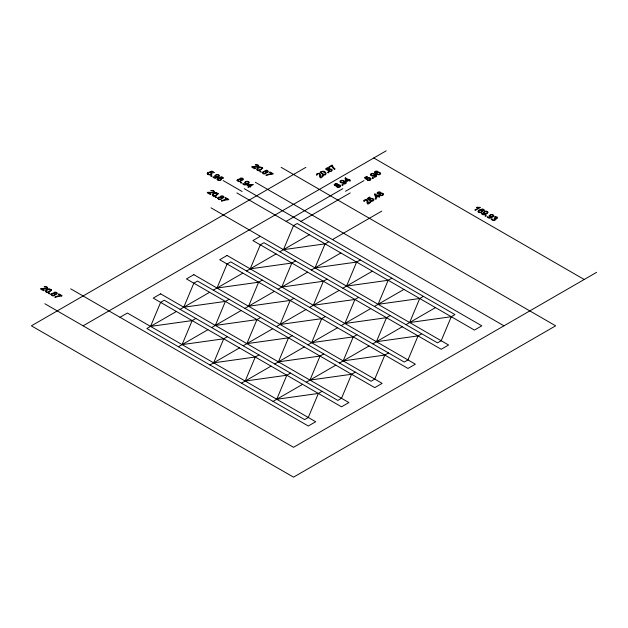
<?xml version="1.0" encoding="UTF-8"?>
<svg xmlns="http://www.w3.org/2000/svg" width="628" height="628" viewBox="0 0 628 628"><rect width="100%" height="100%" fill="white"/><g stroke="black" fill="none" stroke-linecap="round" stroke-linejoin="round"><path stroke-width="0.94" d="M222.587 177.999L221.378 177.284L219.321 177.936A1.963 1.13 0 0 1 220.224 177.975A2.08 1.201 0 0 1 221.315 178.454A1.892 1.091 0 0 1 221.606 178.878A2.237 1.295 0 0 1 221.621 179.247A2.096 1.209 0 0 1 221.441 179.6L220.907 180.04A2.7 1.562 0 0 1 219.69 180.448L219.541 180.464A2.041 1.177 0 0 1 217.892 180.236L217.209 179.765A2.104 1.217 0 0 1 216.99 179.373L218.348 177.74L221.464 176.837A2.033 1.177 0 0 1 222.155 176.963L223.23 177.583A1.782 1.028 0 0 1 223.317 178.368L222.296 178.431A1.766 1.021 0 0 0 222.61 177.999M46.087 291.164L46.778 290.474A10.7 6.178 0 0 1 47.43 290.065L49.22 289.304M212.79 194.923L213.473 194.233A10.7 6.178 0 0 1 214.132 193.817L215.914 193.063M257.252 169.254L257.935 168.563A10.7 6.178 0 0 1 258.587 168.155L260.377 167.393A1.232 0.707 0 0 1 261.57 167.503A1.232 0.707 0 0 1 261.931 168.194L261.224 168.885A11.618 6.704 0 0 1 260.125 169.536L258.658 170.062M195.858 318.459L192.168 320.586L182.096 344.615L223.717 338.806L227.407 336.671M229.087 299.273L225.397 301.409L215.326 325.43L256.938 319.621L260.636 317.485M223.717 338.806L213.646 362.835L255.266 357.018L258.956 354.891M262.316 280.088L258.618 282.223L248.555 306.252L290.167 300.435L293.865 298.308M256.938 319.621L246.875 343.649L288.495 337.833L292.185 335.705M295.537 260.91L291.847 263.038L281.776 287.067L323.396 281.25L327.086 279.122M255.266 357.018L245.195 381.047L286.815 375.23L290.505 373.103M290.167 300.435L280.104 324.464L321.717 318.655L325.414 316.52M328.766 241.725L325.076 243.852L315.005 267.881L356.626 262.072L360.315 259.937M288.495 337.833L278.424 361.861L320.037 356.052L323.734 353.917M323.396 281.25L313.325 305.279L354.946 299.47L358.635 297.334M286.815 375.23L276.744 399.259L318.365 393.45L322.054 391.315M321.717 318.655L311.653 342.676L353.266 336.867L356.963 334.732M356.626 262.072L346.554 286.101L388.175 280.284L391.864 278.157M320.037 356.052L309.973 380.073L351.586 374.264L355.283 372.129M354.946 299.47L344.874 323.499L386.495 317.682L390.184 315.554M318.365 393.45L308.293 417.479L304.604 419.606L146.858 328.53L176.389 311.48M353.266 336.867L343.194 360.896L384.815 355.079L388.504 352.952M388.175 280.284L378.103 304.313L419.724 298.496L423.413 296.369M351.586 374.264L341.522 398.293L337.825 400.421L164.308 300.239L160.619 302.374L150.547 326.403L192.168 320.586M386.495 317.682L376.423 341.711L418.044 335.894L421.733 333.766M384.815 355.079L374.751 379.108L371.054 381.243L197.537 281.061L193.84 283.189L183.776 307.218L225.397 301.409M419.724 298.496L409.652 322.525L451.273 316.716L454.962 314.581L297.217 223.505L293.527 225.64L283.456 249.669L325.076 243.852M418.044 335.894L407.972 359.923L404.283 362.058L230.766 261.876L227.069 264.011L217.005 288.032L258.618 282.223M451.273 316.716L441.201 340.745L437.512 342.872L263.988 242.691L260.298 244.826L250.227 268.855L291.847 263.038M50.067 290.795L50.75 290.105A1.232 0.707 0 0 0 50.413 289.414A1.232 0.707 0 0 0 49.196 289.265M367.914 179.741L367.333 180.142A2.276 1.311 0 0 0 370.418 179.969M370.237 200.882L370.818 200.481M61.646 295.992L62.117 295.717L58.914 293.865L58.325 294.202L60.751 295.6A9.867 5.699 0 0 0 54.738 297.107L55.343 297.452M305.907 167.338L31.4 325.822L293.527 477.154L555.654 325.822L281.14 167.338M331.882 165.847L329.457 167.244L328.876 166.907L332.079 165.054L332.55 165.329A10.378 5.99 0 0 0 335.116 168.948L334.457 169.332M320.437 176.751L322.863 175.345L323.451 175.683C317.203 183.282 321.481 168.288 316.669 175.408C314.864 172.433 322.431 172.669 320.374 176.217A3.454 1.994 0 0 0 320.421 176.751M83.084 325.822L386.165 150.846M120.003 317.297L127.39 313.034L315.68 421.741L308.293 426.004L70.705 288.833M260.298 236.301L252.911 240.563L441.201 349.27L448.588 345.007L210.992 207.837M286.14 221.378L342.825 188.651M345.518 191.281L364.012 180.605M300.906 221.378L350.212 192.914M180.087 309.353L209.619 292.295M213.308 290.167L242.848 273.117M246.537 270.982L276.069 253.932M279.766 251.797L309.298 234.746M332.455 239.59L381.761 211.126M178.407 346.75L207.939 329.7M211.628 327.565L241.168 310.515M244.857 308.379L274.397 291.329M278.086 289.194L307.618 272.144M311.315 270.016L340.847 252.958M476.707 207.491L477.296 207.146A4.325 2.496 0 0 0 479.98 207.287L480.357 207.483L475.388 210.356L474.776 210.003L478.654 207.766A5.338 3.085 0 0 1 476.715 207.476M209.956 364.962L239.488 347.912M243.177 345.777L272.717 328.727M276.406 326.599L305.946 309.541M309.635 307.414L339.167 290.364M342.864 288.228L372.396 271.178M241.505 383.174L271.037 366.124M274.726 363.997L304.266 346.939M307.956 344.811L337.495 327.761M341.185 325.626L370.716 308.576M374.414 306.44L403.945 289.39M273.054 401.394L302.586 384.344M306.276 382.209L335.815 365.158M339.505 363.023L369.044 345.973M372.734 343.838L402.265 326.788M405.963 324.66L435.494 307.602M596.6 272.34L293.527 447.317L44.863 303.748M217.021 177.151C214.588 178.964 213.912 176.382 213.018 176.743A1.727 0.997 0 0 0 213.088 177.332L214.038 177.975A2.159 1.248 0 0 0 215.388 178.171L217.578 177.512A10.888 6.288 0 0 0 218.261 177.135L219.376 176.044A2.19 1.264 0 0 0 219.392 175.652A2.276 1.311 0 0 0 218.74 174.898L218.199 174.662A2.01 1.162 0 0 0 217.602 174.545A2.222 1.287 0 0 0 217.162 174.521A2.127 1.232 0 0 0 216.299 174.639L214.87 175.526A2.057 1.185 0 0 0 214.768 175.762A2.19 1.264 0 0 0 214.784 176.13A1.931 1.115 0 0 0 215.121 176.586M246.89 183.91C244.677 185.707 243.57 183.141 242.84 183.533A1.727 0.997 0 0 0 242.91 184.114L243.852 184.765A2.159 1.248 0 0 0 245.21 184.954L247.393 184.302A10.888 6.288 0 0 0 248.076 183.918L249.19 182.827A2.19 1.264 0 0 0 249.206 182.442A2.276 1.311 0 0 0 248.555 181.68L248.021 181.453A2.01 1.162 0 0 0 247.424 181.327M485.609 213.763C483.277 215.585 482.461 212.963 481.605 213.355A1.727 0.997 0 0 0 481.676 213.936L482.626 214.588A2.159 1.248 0 0 0 483.976 214.776L486.166 214.124A10.888 6.288 0 0 0 486.849 213.74L487.964 212.649A2.19 1.264 0 0 0 487.98 212.264A2.276 1.311 0 0 0 487.328 211.503L486.786 211.267A2.01 1.162 0 0 0 486.19 211.149A2.19 1.264 0 0 0 484.871 211.283M491.379 217.092C489 218.913 488.223 216.291 487.383 216.684A1.727 0.997 0 0 0 487.446 217.272L488.396 217.916A2.159 1.248 0 0 0 489.746 218.104L491.936 217.453A10.888 6.288 0 0 0 492.619 217.068L493.734 215.977A2.19 1.264 0 0 0 493.749 215.592A2.276 1.311 0 0 0 493.098 214.839L492.564 214.603A2.01 1.162 0 0 0 491.96 214.478A2.19 1.264 0 0 0 490.649 214.611L489.228 215.459A2.057 1.185 0 0 0 489.134 215.702A2.19 1.264 0 0 0 489.141 216.071A1.9 1.099 0 0 0 489.44 216.503A2.19 1.264 0 0 0 489.707 216.684A1.931 1.115 0 0 0 490.452 216.958A2.01 1.162 0 0 0 491.543 216.998M494.566 218.104C493.137 218.238 496.089 219.164 494.354 219.753C493.506 220.216 491.559 219.847 492.164 218.842C488.568 218.45 495.154 222.508 495.649 219.141C496.662 219.227 499.189 217.068 495.892 216.707C491.402 216.684 499.715 217.508 495.555 218.45A1.805 1.044 0 0 1 494.652 218.159M369.947 199.932L369.303 200.222L367.239 198.472L369.704 197.051L370.284 197.388L368.306 198.526L369.366 199.453M210.215 172.292L211.809 171.672L213.787 172.818L214.368 172.48L211.911 171.059L208.881 172.253L209.383 172.621A1.562 0.903 0 0 1 211.11 173.642A1.562 0.903 0 0 1 209.03 174.388A1.562 0.903 0 0 1 208.229 173.053M484.887 211.244L483.458 212.131A2.057 1.185 0 0 0 483.364 212.374A2.19 1.264 0 0 0 483.372 212.735A1.931 1.115 0 0 0 483.709 213.19M376.353 171.562L375.12 172.26L376.251 173.446A1.963 1.13 0 0 1 376.305 172.928A2.08 1.201 0 0 1 377.138 172.3A1.892 1.091 0 0 1 377.875 172.135A2.237 1.295 0 0 1 378.511 172.127M324.189 174.309L322.996 173.917A10.7 6.178 0 0 1 322.282 173.532L320.979 172.504M207.735 172.786L208.425 173.124M373.778 157.989L584.213 279.491M271.908 173.689L269.483 172.292L270.071 171.954L273.274 173.807L272.803 174.082A10.378 5.99 0 0 0 266.531 175.565L265.872 175.181A9.867 5.699 0 0 1 271.916 173.744M255.298 182.253L503.962 325.822M244.221 188.651L481.809 325.822L474.43 330.085L236.842 192.914M223.152 180.566L242.125 191.516M221.409 200.842L222.037 201.203A10.378 5.99 0 0 1 228.341 199.767L228.812 199.476L225.609 197.624L225.028 197.961L227.454 199.359A9.867 5.699 0 0 0 221.441 200.858M374.845 174.749C377.97 176.421 372.608 176.837 374.178 177.088A1.727 0.997 0 0 0 375.199 177.049L376.313 176.499A2.159 1.248 0 0 0 376.643 175.722L375.513 174.458A10.888 6.288 0 0 0 374.853 174.066L372.961 173.422A2.222 1.287 0 0 0 372.263 173.399A2.276 1.311 0 0 0 370.983 173.791L370.575 174.097A2.01 1.162 0 0 0 370.363 174.443A2.222 1.287 0 0 0 370.332 174.694A2.127 1.232 0 0 0 370.528 175.196L372.066 176.021A2.057 1.185 0 0 0 372.483 176.076A2.19 1.264 0 0 0 373.118 176.068A1.9 1.099 0 0 0 373.864 175.895A2.19 1.264 0 0 0 374.186 175.746A1.931 1.115 0 0 0 374.657 175.314A2.01 1.162 0 0 0 374.72 174.686M344.474 181.665L345.494 182.96L342.974 183.753L343.814 183.996A1.727 0.997 0 0 0 344.827 183.965L345.95 183.415A2.159 1.248 0 0 0 346.279 182.63L345.149 181.366A10.888 6.288 0 0 0 344.482 180.974L342.598 180.33A2.222 1.287 0 0 0 341.891 180.307M366.462 178.705L365.394 177.787L367.372 176.641L366.791 176.311L364.326 177.732L366.391 179.475L367.042 179.192A1.562 0.903 0 0 1 368.809 178.195A1.562 0.903 0 0 1 370.104 179.388A1.562 0.903 0 0 1 367.796 179.851M325.602 173.493L324.684 172.645A11.618 6.704 0 0 0 323.553 172.017L322.352 171.617A1.232 0.707 0 0 0 321.167 171.813A1.232 0.707 0 0 0 320.9 172.519M485.774 213.661A2.01 1.162 0 0 1 484.683 213.622A1.931 1.115 0 0 1 483.937 213.355A2.19 1.264 0 0 1 483.67 213.167M481.111 210.137A1.963 1.13 0 0 0 480.216 210.105L482.273 209.446L483.481 210.16A1.766 1.021 0 0 1 483.175 210.592L484.204 210.537A1.782 1.028 0 0 0 484.117 209.752L483.042 209.124A2.033 1.177 0 0 0 482.351 209.006L479.235 209.901L477.884 211.534A2.104 1.217 0 0 0 478.104 211.926L478.779 212.397A2.041 1.177 0 0 0 480.428 212.633L480.577 212.609A2.7 1.562 0 0 0 481.794 212.201L482.335 211.769A2.096 1.209 0 0 0 482.508 211.408A2.237 1.295 0 0 0 482.5 211.039A1.963 1.13 0 0 0 482.171 210.592A2.096 1.209 0 0 0 481.072 210.105M55.374 297.476A10.378 5.99 0 0 1 61.646 296.008M46.017 291.156A1.264 0.73 0 0 0 47.516 292.02L48.968 291.447A11.618 6.704 0 0 0 50.067 290.795M217.186 177.057A2.01 1.162 0 0 1 216.095 177.018A1.931 1.115 0 0 1 215.349 176.751A2.19 1.264 0 0 1 215.082 176.562M208.033 174.568A2.276 1.311 0 0 1 207.64 172.747M210.247 172.198A2.355 1.358 0 0 1 211.832 174.168A2.355 1.358 0 0 1 208.127 174.513M247.008 183.839A2.01 1.162 0 0 1 245.917 183.8A1.931 1.115 0 0 1 245.171 183.533A2.19 1.264 0 0 1 244.904 183.345A1.931 1.115 0 0 1 244.637 182.936A2.19 1.264 0 0 1 244.59 182.552A2.057 1.185 0 0 1 244.692 182.308L246.113 181.421A2.19 1.264 0 0 1 247.424 181.359M212.719 194.916A1.264 0.73 0 0 0 214.219 195.771L215.671 195.206A11.618 6.704 0 0 0 216.762 194.554L217.445 193.856A1.232 0.707 0 0 0 217.107 193.173A1.232 0.707 0 0 0 215.891 193.024M258.673 170.109A1.264 0.73 0 0 1 257.174 169.246M373.322 200.709A2.276 1.311 0 0 1 370.167 200.936M369.978 199.932A1.562 0.903 0 0 1 371.721 198.935A1.562 0.903 0 0 1 373.008 200.136A1.562 0.903 0 0 1 370.701 200.599M369.217 199.429A2.355 1.358 0 0 1 372.624 198.519A2.355 1.358 0 0 1 373.228 200.654M376.36 171.554A1.766 1.021 0 0 1 377.09 171.742L377.664 171.358L376.996 171.146A1.782 1.028 0 0 0 375.638 171.193L374.563 171.813A2.033 1.177 0 0 0 374.351 172.213L375.905 174.011L378.731 174.796A2.104 1.217 0 0 0 379.414 174.67L380.23 174.278A2.041 1.177 0 0 0 380.631 173.32L380.592 173.242A2.7 1.562 0 0 0 379.885 172.535L379.131 172.229A2.08 1.201 0 0 0 378.551 172.103M366.305 178.69A2.355 1.358 0 0 1 369.711 177.771A2.355 1.358 0 0 1 370.316 179.914M344.356 181.594A2.01 1.162 0 0 1 344.277 182.222A1.931 1.115 0 0 1 343.814 182.654A2.19 1.264 0 0 1 343.492 182.811A1.9 1.099 0 0 1 342.747 182.983A2.19 1.264 0 0 1 342.111 182.991A2.057 1.185 0 0 1 341.695 182.929L340.156 182.104A2.127 1.232 0 0 1 339.96 181.61A2.222 1.287 0 0 1 339.991 181.359A2.01 1.162 0 0 1 340.211 181.005L340.611 180.699A2.276 1.311 0 0 1 341.922 180.322M334.481 169.317A9.867 5.699 0 0 1 331.976 165.839M325.673 173.485A1.264 0.73 0 0 1 324.181 174.349M320.123 172.284C328.373 180.267 327.463 167.59 320.123 172.284M47.037 287.781C46.111 289.877 35.286 286.729 43.709 290.733L44.29 290.395L41.864 288.99A3.454 1.994 0 0 1 42.782 288.959L46.323 288.974L47.799 288.181L46.865 286.823L44.666 286.643L44.093 286.863L46.213 287.075L47.037 287.781M213.74 191.54C212.821 193.644 201.981 190.488 210.404 194.492L210.992 194.154L208.559 192.749A3.454 1.994 0 0 1 209.485 192.718L213.018 192.733L214.493 191.94L213.653 190.629L211.361 190.402L210.788 190.622L212.916 190.834L213.74 191.54M258.194 165.871C256.954 167.99 246.569 164.803 254.866 168.822L255.455 168.485L253.021 167.079A3.454 1.994 0 0 1 253.94 167.048L257.48 167.064L258.956 166.271L258.108 164.96L255.824 164.732L255.251 164.952L257.37 165.164L258.194 165.871M325.846 168.979C325.759 170.455 328.554 169.544 327.863 170.298C328.256 171.97 330.995 171.774 332.031 170.753C333.468 168.681 329.268 169.364 329.676 168.571C329.347 167.558 326.419 167.386 325.854 168.924M334.237 184.805C334.261 186.438 337.118 185.142 336.255 186.367C337.142 187.819 339.701 187.599 340.635 186.288C341.263 184.263 337.581 185.315 338.06 184.397C337.731 183.376 334.818 183.219 334.237 184.75M377.13 193.086C377.09 194.617 379.987 193.597 379.139 194.445C379.634 196.085 382.334 195.873 383.37 194.806C384.626 192.78 380.678 193.479 380.961 192.702C380.772 191.705 377.609 191.43 377.13 193.086M367.953 201.125L367.812 202.499A3.454 1.994 0 0 0 367.851 203.079L370.3 201.674L370.881 202.012C366.831 206.149 367.066 203.339 366.972 200.615C366.383 199.563 363.745 200.222 364.625 201.29C360.935 201.431 367.639 197.53 367.953 201.125M50.923 294.43C53.207 298.072 55.217 294.108 57.148 293.873C58.074 292.099 54.424 291.69 53.796 292.577C54.087 294.124 51.386 292.53 50.923 294.43M217.626 198.189C219.871 201.776 221.998 197.946 223.968 197.49C224.392 195.748 221.15 195.434 220.381 196.454C220.891 197.804 217.971 196.328 217.626 198.189M237.046 180.315C239.292 183.604 241.372 180.142 243.272 179.757C244.143 177.999 240.548 177.465 239.802 178.58C240.336 179.922 237.376 178.454 237.046 180.315M262.08 172.519C264.435 176.185 266.366 172.166 268.305 171.962C267.748 167.982 263.689 171.923 262.088 172.457M51.567 289.971C44.227 297.829 43.379 285.332 51.567 289.971M218.269 193.73C210.851 201.643 210.419 188.973 218.269 193.73M262.724 168.061C254.937 175.997 254.999 163.256 262.724 168.1M211.314 175.557L210.623 175.958L211.314 176.358L212.005 175.958L211.314 175.557M49.243 293.127L48.552 293.527L49.243 293.928L49.934 293.527L49.243 293.127M215.946 196.886L215.247 197.286L215.946 197.687L216.636 197.286L215.946 196.886M241.136 182.348L240.446 182.74L241.136 183.141L241.827 182.74L241.136 182.348M260.4 171.216L259.709 171.617L260.4 172.017L261.091 171.617L260.4 171.216M247.416 184.758L246.859 185.079L249.01 186.32L247.825 187.003L248.429 187.356L249.614 186.673L250.289 187.058L250.847 186.736L250.172 186.351L253.382 184.499L247.416 184.758M251.797 184.711L249.567 185.998L248.013 185.103L251.797 184.711M328.295 172.088L327.596 172.488L328.295 172.888L328.986 172.488L328.295 172.088M345.486 177.912L344.984 178.195L345.934 181.359L346.491 181.68L348.642 180.44L349.827 181.123L350.44 180.77L349.246 180.087L349.922 179.702L349.364 179.38L348.689 179.765L345.486 177.912M348.085 180.118L346.53 181.013L345.847 178.823L348.085 180.118M342.448 184.585L341.758 184.985L342.448 185.386L343.139 184.985L342.448 184.585M160.619 293.849L153.232 298.112L341.522 406.818L348.901 402.556L160.619 293.849M193.84 274.664L186.461 278.926L374.751 387.633L382.13 383.37L193.84 274.664M227.069 255.478L219.69 259.741L407.972 368.448L415.359 364.185L227.069 255.478M372.82 177.669L372.121 178.069L372.82 178.47L373.511 178.069L372.82 177.669M374.908 193.966L374.414 194.248L375.921 197.734L378.072 196.493L379.257 197.176L379.861 196.823L378.676 196.14L379.343 195.755L378.119 195.818L374.908 193.966M377.514 196.172L375.96 197.066L375.277 194.876L377.514 196.172M375.725 198.417L375.034 198.817L375.725 199.217L376.415 198.817L375.725 198.417M485.68 215.498L484.981 215.899L485.68 216.299L486.37 215.899L485.68 215.498M490.719 216.574A1.539 0.887 0 0 0 493.043 215.82A1.539 0.887 0 0 0 490.743 215.035A1.539 0.887 0 0 0 490.719 216.574M484.949 213.245A1.539 0.887 0 0 0 487.273 212.484A1.539 0.887 0 0 0 484.973 211.707A1.539 0.887 0 0 0 484.949 213.245M479.337 212.083A1.546 0.895 0 0 0 481.707 211.361A1.546 0.895 0 0 0 479.439 210.537A1.546 0.895 0 0 0 479.337 212.083M52.399 295.262A1.444 0.832 0 0 0 54.628 294.603A1.444 0.832 0 0 0 52.524 293.818A1.444 0.832 0 0 0 52.399 295.262M54.856 293.81A1.138 0.659 0 0 0 56.591 293.26A1.138 0.659 0 0 0 54.903 292.672A1.138 0.659 0 0 0 54.856 293.81M218.45 179.922A1.546 0.895 0 0 0 220.821 179.2A1.546 0.895 0 0 0 218.552 178.376A1.546 0.895 0 0 0 218.45 179.922M216.354 176.641A1.539 0.887 0 0 0 218.685 175.879A1.539 0.887 0 0 0 216.385 175.094A1.539 0.887 0 0 0 216.354 176.641M246.176 183.423A1.539 0.887 0 0 0 248.5 182.669A1.539 0.887 0 0 0 246.207 181.885A1.539 0.887 0 0 0 246.176 183.423M238.514 181.147A1.444 0.832 0 0 0 240.744 180.487A1.444 0.832 0 0 0 238.64 179.702A1.444 0.832 0 0 0 238.514 181.147M240.979 179.687A1.138 0.659 0 0 0 242.706 179.145A1.138 0.659 0 0 0 241.026 178.548A1.138 0.659 0 0 0 240.979 179.687M219.094 199.021A1.444 0.832 0 0 0 221.323 198.362A1.444 0.832 0 0 0 219.219 197.577A1.444 0.832 0 0 0 219.094 199.021M221.558 197.561A1.138 0.659 0 0 0 223.285 197.019A1.138 0.659 0 0 0 221.606 196.431A1.138 0.659 0 0 0 221.558 197.561M263.556 173.352A1.444 0.832 0 0 0 265.785 172.692A1.444 0.832 0 0 0 263.681 171.907A1.444 0.832 0 0 0 263.556 173.352M266.013 171.899A1.138 0.659 0 0 0 267.748 171.35A1.138 0.659 0 0 0 266.06 170.761A1.138 0.659 0 0 0 266.013 171.899M380.639 195.041A1.444 0.832 0 0 0 382.813 194.319A1.444 0.832 0 0 0 380.639 193.597A1.444 0.832 0 0 0 380.639 195.041M378.488 193.573A1.138 0.659 0 0 0 380.215 193.024A1.138 0.659 0 0 0 378.535 192.435A1.138 0.659 0 0 0 378.488 193.573M377.593 174.254A1.546 0.895 0 0 0 379.916 173.477A1.546 0.895 0 0 0 377.601 172.708A1.546 0.895 0 0 0 377.593 174.254M371.862 175.463A1.539 0.887 0 0 0 374.209 174.733A1.539 0.887 0 0 0 371.941 173.925A1.539 0.887 0 0 0 371.862 175.463M341.491 182.379A1.539 0.887 0 0 0 343.838 181.649A1.539 0.887 0 0 0 341.569 180.84A1.539 0.887 0 0 0 341.491 182.379M337.738 186.767A1.444 0.832 0 0 0 339.913 186.045A1.444 0.832 0 0 0 337.746 185.315A1.444 0.832 0 0 0 337.738 186.767M335.595 185.291A1.138 0.659 0 0 0 337.322 184.75A1.138 0.659 0 0 0 335.642 184.153A1.138 0.659 0 0 0 335.595 185.291M329.355 170.942A1.444 0.832 0 0 0 331.529 170.219A1.444 0.832 0 0 0 329.355 169.489A1.444 0.832 0 0 0 329.355 170.942M327.204 169.466A1.138 0.659 0 0 0 328.939 168.924A1.138 0.659 0 0 0 327.259 168.328A1.138 0.659 0 0 0 327.204 169.466"/></g></svg>
